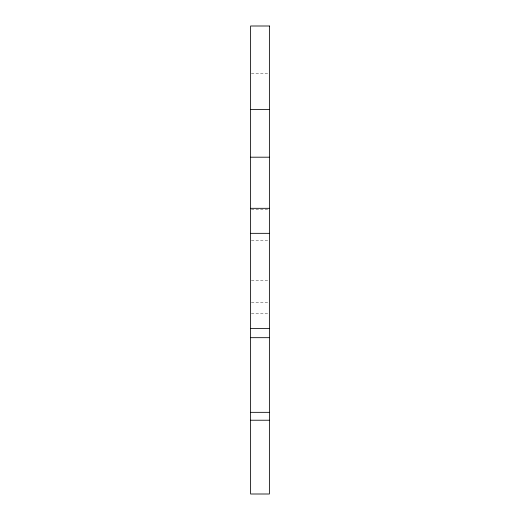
<?xml version="1.0" encoding="UTF-8"?>
<svg xmlns="http://www.w3.org/2000/svg" width="520" height="520" viewBox="0 0 520 520"><rect width="100%" height="100%" fill="white"/><g stroke="black" fill="none" stroke-linecap="round" stroke-linejoin="round"><path stroke-width="0.39" stroke-dasharray="2.6 1.95" d="M251.394 73.469L268.606 73.469M251.394 209.313L268.606 209.313M251.394 240.487L268.606 240.487M251.394 280.417L268.606 280.417M251.394 302.464L268.606 302.464M251.394 313.807L268.606 313.807"/><path stroke-width="0.78" d="M250.614 109.597L269.386 109.597M250.614 157.196L269.386 157.196M250.614 208.312L269.386 208.312M250.614 233.337L269.386 233.337M250.614 328.393L269.386 328.393M250.614 337.682L269.386 337.682M250.614 412.334L269.386 412.334M250.614 420.225L269.386 420.225M269.386 26L250.614 26L250.614 494L269.386 494L269.386 26"/></g></svg>
